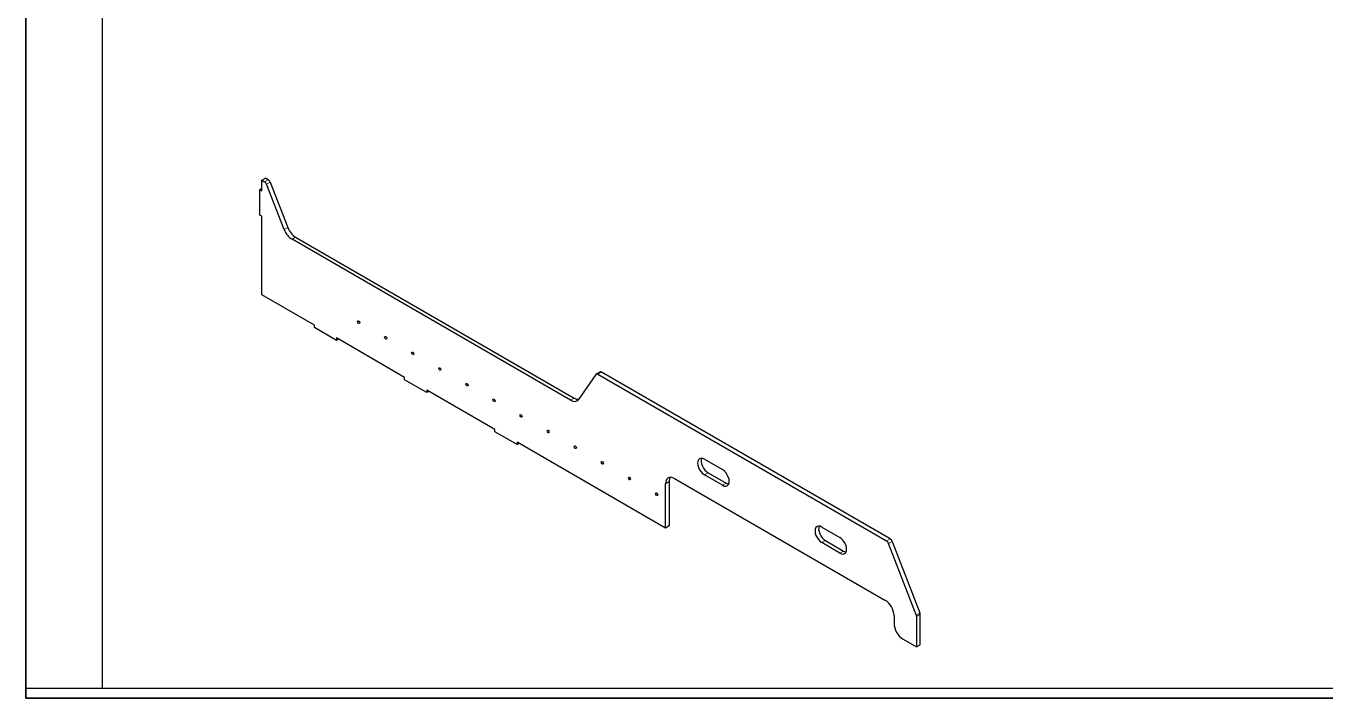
# Model space of a CAD drawing. Header units: millimetres. Extents: x 30 to 2073, y 27 to 1458.
# Drawn here: x 30 to 1047, y 27 to 554 of the extents above; entities that cross this region are included whole.
import ezdxf
from ezdxf.enums import TextEntityAlignment as Align

# ---------------------------------------------------------------- set-up
doc = ezdxf.new("R2010")
doc.units = ezdxf.units.MM
doc.header["$LTSCALE"] = 5
for name, color, linetype, lineweight in [('可见 (ISO)', 7, 'Continuous', 25), ('可见窄的 (ISO)', 7, 'Continuous', 18), ('图框 (ISO)', 7, 'Continuous', 35)]:
    doc.layers.add(name, color=color, linetype=linetype, lineweight=lineweight)
doc.styles.get("Standard").update_dxf_attribs({"font": 'simfang.ttf'})

# ---------------------------------------------------------------- blocks, each defined once
blk = doc.blocks.new('图框 最新国标')
at = {"layer": '图框 (ISO)'}
for p, q in [((6, 7), (6, 291.5)), ((6, 7), (6, 5.5)), ((6, 7), (6, 5.5)), ((414.5, 5.5), (6, 5.5))]:
    blk.add_line(p, q, dxfattribs=at)
at = {"layer": '图框 (ISO)', "color": 7, "linetype": 'Continuous', "lineweight": 25}
for p, q in [((18, 7), (18, 290)), ((413, 7), (6, 7)), ((413, 7), (18, 7))]:
    blk.add_line(p, q, dxfattribs=at)
at = {"layer": '图框 (ISO)', "lineweight": 30}
blk.add_attdef('零件代号', text='', height=2.5, rotation=180, dxfattribs=at).set_placement((35.5, 286), align=Align.MIDDLE_CENTER)

msp = doc.modelspace()

# ---------------------------------------------------------------- linework, layer by layer
at = {"layer": '可见 (ISO)'}
for p, q in [((214.811, 432.859), (217.64, 434.492)), ((214.811, 432.859), (216.906, 431.65)), ((214.811, 424.694), (214.811, 432.859)), ((219.735, 433.283), (217.64, 434.492)), ((232.215, 394.234), (218.437, 429.745)), ((221.265, 431.378), (235.044, 395.867)), ((214.811, 426.531), (213.22, 425.613)), ((213.22, 425.613), (214.811, 424.694)), ((213.22, 405.609), (213.22, 425.613)), ((214.811, 404.69), (213.22, 405.609)), ((214.811, 343.045), (214.811, 404.69)), ((456.448, 260.69), (238.339, 386.615)), ((241.168, 388.248), (459.277, 262.323)), ((255.823, 319.366), (214.811, 343.045)), ((255.823, 317.529), (255.823, 319.366)), ((273.148, 307.527), (255.823, 317.529)), ((326.534, 278.541), (273.148, 309.364)), ((273.148, 309.364), (273.148, 307.527)), ((274.739, 308.446), (273.148, 307.527)), ((326.534, 276.704), (326.534, 278.541)), ((343.858, 266.702), (326.534, 276.704)), ((476.35, 280.839), (462.572, 261.237)), ((479.46, 282.732), (476.631, 281.099)), ((477.881, 280.976), (703.989, 150.432)), ((706.818, 152.065), (480.71, 282.609)), ((397.245, 237.717), (343.858, 268.539)), ((343.858, 268.539), (343.858, 266.702)), ((345.449, 267.621), (343.858, 266.702)), ((397.245, 235.879), (397.245, 237.717)), ((414.569, 225.877), (397.245, 235.879)), ((530.888, 160.558), (414.569, 227.714)), ((414.569, 227.714), (414.569, 225.877)), ((416.16, 226.796), (414.569, 225.877)), ((561.294, 214.446), (575.436, 206.281)), ((564.122, 203.832), (578.264, 195.667)), ((530.888, 160.558), (530.888, 195.259)), ((533.716, 196.892), (533.716, 162.191)), ((537.959, 199.341), (702.715, 104.219)), ((575.436, 194.034), (561.294, 202.199)), ((533.716, 162.191), (530.888, 160.558)), ((653.217, 161.374), (667.36, 153.209)), ((667.36, 140.962), (653.217, 149.127)), ((656.046, 150.76), (670.188, 142.595)), ((727.227, 92.582), (705.52, 148.528)), ((708.349, 150.161), (730.055, 94.215)), ((709.786, 91.972), (709.786, 85.848)), ((730.292, 69.11), (730.292, 93.058)), ((727.464, 91.425), (727.464, 67.477)), ((716.857, 73.601), (727.464, 67.477)), ((727.464, 67.477), (730.292, 69.11))]:
    msp.add_line(p, q, dxfattribs=at)
for centre, major_axis, start_param, end_param in [((216.906, 429.608), (1.25, -2.165), 1.30899694, 2.35619449), ((219.735, 431.241), (-1.25, 2.165), 4.45058959, 5.49778714), ((238.339, 394.78), (5, -8.66), 4.45058959, 5.49778714), ((241.168, 396.413), (-5, 8.66), 1.30899694, 2.35619449), ((477.881, 278.934), (-1.25, 2.165), 5.49778714, 6.54498469), ((480.71, 280.567), (-1.25, 2.165), 5.49778714, 6.28318531), ((456.448, 268.855), (5, -8.66), 5.49778714, 6.54498469), ((459.277, 270.488), (5, -8.66), 5.49778714, 5.99702625), ((561.294, 208.323), (-3.75, 6.495), 5.49778714, 8.6393798), ((564.122, 209.956), (-3.75, 6.495), 0.38668863, 2.35619449), ((575.436, 200.158), (3.75, -6.495), 5.49778714, 8.6393798), ((537.959, 191.176), (-5, 8.66), 5.49778714, 7.06858347), ((540.787, 192.809), (-5, 8.66), 0.28675655, 0.78539816), ((578.264, 201.791), (3.75, -6.495), 5.49778714, 5.89649668), ((653.217, 155.25), (-3.75, 6.495), 5.49778714, 8.6393798), ((656.046, 156.883), (-3.75, 6.495), 0.38668863, 2.35619449), ((667.36, 147.085), (3.75, -6.495), 5.49778714, 8.6393798), ((670.188, 148.718), (3.75, -6.495), 5.49778714, 5.89649668), ((703.989, 148.391), (1.25, -2.165), 1.30899694, 2.35619449), ((706.818, 150.024), (-1.25, 2.165), 4.45058959, 5.49778714), ((702.715, 96.054), (-5, 8.66), 3.92699082, 5.49778714), ((725.696, 92.446), (1.25, -2.165), 0.78539816, 1.30899694), ((728.524, 94.079), (-1.25, 2.165), 3.92699082, 4.45058959), ((716.857, 81.766), (-5, 8.66), 0.78539816, 2.35619449)]:
    msp.add_ellipse(centre, major_axis=major_axis, ratio=0.57735027, start_param=start_param, end_param=end_param, dxfattribs=at)
for centre in [(290.472, 321.816), (311.685, 309.568), (332.898, 297.321), (354.111, 285.073), (375.324, 272.826), (396.538, 260.578), (417.751, 248.331), (438.964, 236.084), (460.177, 223.836), (481.391, 211.589), (502.604, 199.341), (523.817, 187.094)]:
    msp.add_ellipse(centre, major_axis=(0.615, -1.065), ratio=0.57735027, dxfattribs=at)
at = {"layer": '可见窄的 (ISO)'}
for p, q in [((219.735, 433.283), (216.906, 431.65)), ((218.437, 429.745), (221.265, 431.378)), ((235.044, 395.867), (232.215, 394.234)), ((238.339, 386.615), (241.168, 388.248)), ((477.881, 280.976), (480.71, 282.609)), ((459.277, 262.323), (456.448, 260.69)), ((564.122, 203.832), (561.294, 202.199)), ((530.888, 195.259), (533.716, 196.892)), ((578.264, 195.667), (575.436, 194.034)), ((656.046, 150.76), (653.217, 149.127)), ((670.188, 142.595), (667.36, 140.962)), ((706.818, 152.065), (703.989, 150.432)), ((705.52, 148.528), (708.349, 150.161)), ((730.055, 94.215), (727.227, 92.582)), ((727.464, 91.425), (730.292, 93.058))]:
    msp.add_line(p, q, dxfattribs=at)

# ---------------------------------------------------------------- block references
at = {"xscale": 5, "yscale": 5, "zscale": 5}
msp.add_blockref('图框 最新国标', (0, 0), dxfattribs=at)

doc.saveas('drawing.dxf')
